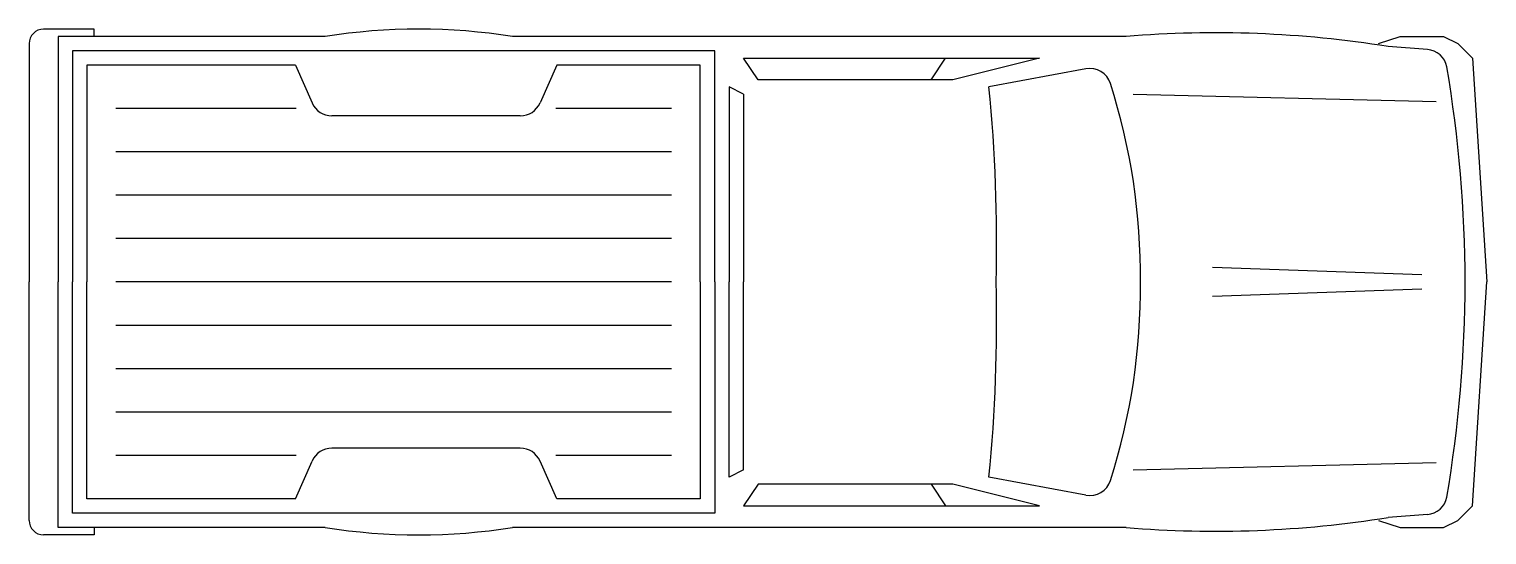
# Model space of a CAD drawing. Extents: x -5.13 to 0, y -0.89 to 0.89.
import ezdxf

# ---------------------------------------------------------------- set-up
doc = ezdxf.new("R2010")
doc.units = 0
doc.header["$LTSCALE"] = 1.2
doc.header["$MEASUREMENT"] = 0
doc.layers.get('0').update_dxf_attribs({"color": 3, "linetype": 'CONTINUOUS'})

msp = doc.modelspace()

# ---------------------------------------------------------------- linework, layer by layer
for p, q in [((-4.9022, 0.889), (-5.08, 0.889)), ((-4.9022, 0.8636), (-4.9022, 0.889)), ((-5.1308, 0.8382), (-5.1308, 0)), ((-5.0292, 0.8636), (-5.0292, 0)), ((-4.0894, 0.8636), (-5.0292, 0.8636)), ((-1.27, 0.8636), (-3.429, 0.8636)), ((-0.381, 0.8382), (-0.3048, 0.8636)), ((-0.2092, 0.8172), (-0.3476, 0.8278)), ((-0.3048, 0.8636), (-0.1524, 0.8636)), ((-0.1524, 0.8636), (-0.1016, 0.8382)), ((-0.1016, 0.8382), (-0.0508, 0.7874)), ((-4.9784, 0.8128), (-4.9784, 0)), ((-2.7178, 0.8128), (-4.9784, 0.8128)), ((-2.7178, 0), (-2.7178, 0.8128)), ((-2.6162, 0.7874), (-1.5748, 0.7874)), ((-2.5654, 0.7112), (-2.6162, 0.7874)), ((-1.9558, 0.7112), (-1.905, 0.7874)), ((-1.5748, 0.7874), (-1.8796, 0.7112)), ((-0.0508, 0.7874), (0, 0)), ((-4.9276, 0.762), (-4.9276, 0)), ((-4.1938, 0.762), (-4.9276, 0.762)), ((-4.1938, 0.762), (-4.1349, 0.6295)), ((-3.2738, 0.762), (-3.3327, 0.6295)), ((-2.7686, 0.762), (-3.2738, 0.762)), ((-2.7686, 0), (-2.7686, 0.762)), ((-1.4114, 0.7498), (-1.7526, 0.6858)), ((-2.667, 0.6858), (-2.667, 0)), ((-2.6162, 0.6604), (-2.667, 0.6858)), ((-1.8796, 0.7112), (-2.5654, 0.7112)), ((-2.6162, 0.6604), (-2.6162, 0)), ((-1.2446, 0.6604), (-0.1778, 0.635)), ((-4.191, 0.6096), (-4.826, 0.6096)), ((-3.4023, 0.5842), (-4.0653, 0.5842)), ((-2.8702, 0.6096), (-3.2766, 0.6096)), ((-2.8702, 0.4572), (-4.826, 0.4572)), ((-2.8702, 0.3048), (-4.826, 0.3048)), ((-2.8702, 0.1524), (-4.826, 0.1524)), ((-0.2286, 0.0254), (-0.9652, 0.0508)), ((-5.1308, -0.8382), (-5.1308, 0)), ((-5.0292, -0.8636), (-5.0292, 0)), ((-4.9784, -0.8128), (-4.9784, 0)), ((-4.9276, -0.762), (-4.9276, 0)), ((-2.8702, 0), (-4.826, 0)), ((-2.7686, 0), (-2.7686, -0.762)), ((-2.7178, 0), (-2.7178, -0.8128)), ((-2.667, -0.6858), (-2.667, 0)), ((-2.6162, -0.6604), (-2.6162, 0)), ((-0.2286, -0.0254), (-0.9652, -0.0508)), ((-0.0508, -0.7874), (0, 0)), ((-2.8702, -0.1524), (-4.826, -0.1524)), ((-2.8702, -0.3048), (-4.826, -0.3048)), ((-2.8702, -0.4572), (-4.826, -0.4572)), ((-4.191, -0.6096), (-4.826, -0.6096)), ((-3.4023, -0.5842), (-4.0653, -0.5842)), ((-2.8702, -0.6096), (-3.2766, -0.6096)), ((-4.1938, -0.762), (-4.1349, -0.6295)), ((-3.2738, -0.762), (-3.3327, -0.6295)), ((-2.6162, -0.6604), (-2.667, -0.6858)), ((-1.2446, -0.6604), (-0.1778, -0.635)), ((-2.5654, -0.7112), (-2.6162, -0.7874)), ((-1.8796, -0.7112), (-2.5654, -0.7112)), ((-1.9558, -0.7112), (-1.905, -0.7874)), ((-1.5748, -0.7874), (-1.8796, -0.7112)), ((-1.4114, -0.7498), (-1.7526, -0.6858)), ((-4.1938, -0.762), (-4.9276, -0.762)), ((-2.7686, -0.762), (-3.2738, -0.762)), ((-2.7178, -0.8128), (-4.9784, -0.8128)), ((-2.6162, -0.7874), (-1.5748, -0.7874)), ((-0.2092, -0.8172), (-0.3476, -0.8278)), ((-0.1016, -0.8382), (-0.0508, -0.7874)), ((-4.0894, -0.8636), (-5.0292, -0.8636)), ((-4.9022, -0.8636), (-4.9022, -0.889)), ((-1.27, -0.8636), (-3.429, -0.8636)), ((-0.381, -0.8382), (-0.3048, -0.8636)), ((-0.3048, -0.8636), (-0.1524, -0.8636)), ((-0.1524, -0.8636), (-0.1016, -0.8382)), ((-4.9022, -0.889), (-5.08, -0.889))]:
    msp.add_line(p, q)
for centre, radius, start, end in [((-5.08, 0.8382), 0.0508, 90, 180), ((-3.7592, -1.27), 2.159, 81.2026, 98.7974), ((-0.9566, -2.9638), 3.8402, 80.8754, 94.6813), ((-0.215, 0.7412), 0.0762, 11.6842, 85.6013), ((-1.3973, 0.6749), 0.0762, 17.6833, 100.6197), ((-4.854, -0.0244), 4.7779, 0.2928, 9.4083), ((-7.2263, 0.1397), 5.5009, 358.5448, 5.6974), ((-3.4544, 0.019), 2.2353, 359.5117, 17.6833), ((-4.0653, 0.6604), 0.0762, 203.9625, 270), ((-3.4023, 0.6604), 0.0762, 270, 336.0375), ((-7.2263, -0.1397), 5.5009, 354.3026, 1.4552), ((-3.4544, -0.0191), 2.2353, 342.3167, 0.4883), ((-4.854, 0.0244), 4.7779, 350.5917, 359.7072), ((-4.0653, -0.6604), 0.0762, 90, 156.0375), ((-3.4023, -0.6604), 0.0762, 23.9625, 90), ((-1.3973, -0.6749), 0.0762, 259.3803, 342.3167), ((-0.215, -0.7412), 0.0762, 274.3987, 348.3158), ((-5.08, -0.8382), 0.0508, 180, 270), ((-3.7592, 1.27), 2.159, 261.2026, 278.7974), ((-0.9566, 2.9638), 3.8402, 265.3187, 279.1246)]:
    msp.add_arc(centre, radius, start, end)

doc.saveas('drawing.dxf')
